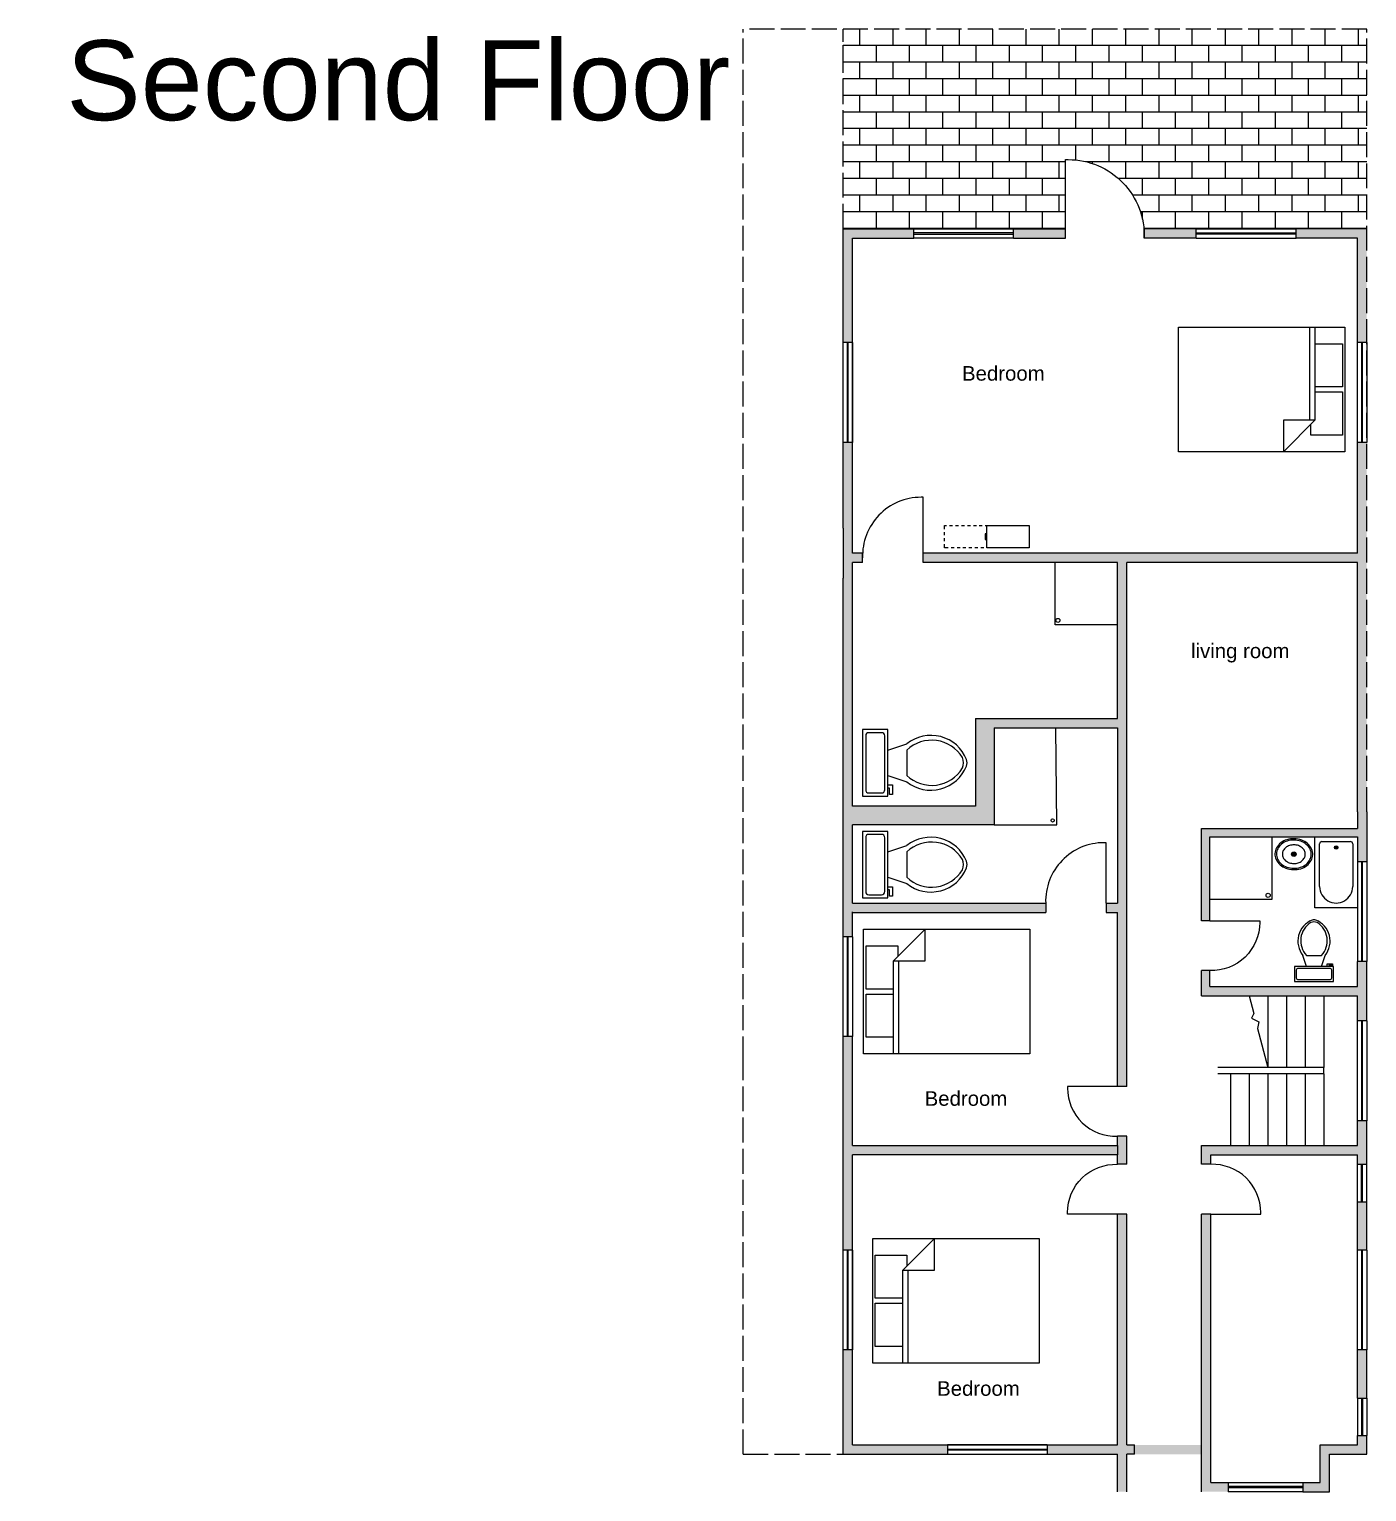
# Model space of a CAD drawing. Header units: inches. Extents: x 1638 to 2925, y 332 to 1159.
# Drawn here: x 2282 to 2925, y 456 to 1159 of the extents above; entities that cross this region are included whole.
import ezdxf

# ---------------------------------------------------------------- set-up
doc = ezdxf.new("R2010")
doc.units = ezdxf.units.IN
doc.header["$MEASUREMENT"] = 0
doc.linetypes.add('ACAD_ISO02W100', pattern=[15, 12, -3])
for name, color, linetype in [('2md stairs', 3, 'Continuous'), ('2nd interior', 150, 'Continuous'), ('wall', 7, 'Continuous'), ('windows', 6, 'Continuous')]:
    doc.layers.add(name, color=color, linetype=linetype)
doc.styles.get("Standard").update_dxf_attribs({"font": 'arial.ttf'})

# ---------------------------------------------------------------- blocks, each defined once
blk = doc.blocks.new('*U4')
at = {"layer": 'windows'}
blk.add_lwpolyline([(0, 0), (0, 37.8), (1.26, 37.8, -0.424176), (37.8, 0, 0.016949)], format="xyb", dxfattribs=at)
blk = doc.blocks.new('*U22')
at = {"layer": 'windows'}
blk.add_lwpolyline([(0, 0), (0, -24), (-0.8, -24, -0.424176), (-24, 0, 0.016949)], format="xyb", dxfattribs=at)
blk = doc.blocks.new('*U23')
at = {"layer": 'windows'}
blk.add_lwpolyline([(0, 0), (0, -22.68), (-0.76, -22.68, -0.424176), (-22.68, 0, 0.016949)], format="xyb", dxfattribs=at)
blk = doc.blocks.new('Toilet - top')
for p, q in [((9.5, -6), (9.5, -2)), ((-10, -8.5), (-8, -8.5)), ((-10, -9.5), (-10, -8.5)), ((-8, -8.5), (-8, -8)), ((-7, -8), (-7, -9.5)), ((-4, -8), (-6, -14)), ((4, -8), (6, -14)), ((-7, -9.5), (-10, -9.5)), ((4, -14), (-4, -14))]:
    blk.add_line(p, q)
blk.add_lwpolyline([(10.5, -8), (10.5, 0), (-10.5, 0), (-10.5, -8)], close=True)
for points in [[(-9.5, -2), (-9.5, -6)], [(8.5, -1), (-8.5, -1)], [(-8.5, -7), (8.5, -7)]]:
    blk.add_lwpolyline(points)
for centre, radius, start, end in [((-8.62, -1.88), 0.884, 81.8699, 188.1301), ((8.62, -1.88), 0.884, 351.8699, 98.1301), ((-8.62, -6.12), 0.884, 171.8699, 278.1301), ((8.62, -6.12), 0.884, 261.8699, 8.1301), ((3.52, -21.58), 12.17, 141.4691, 247.9714), ((4.2, -21.82), 11.33, 136.3677, 238.9468), ((-3.52, -21.58), 12.17, 292.0284, 38.5307), ((-4.2, -21.82), 11.33, 301.053, 43.6321), ((0, -27.88), 4, 245.7318, 294.2682), ((0, -29), 4, 254.8605, 285.1395)]:
    blk.add_arc(centre, radius, start, end)
blk = doc.blocks.new('Bath Tub - 26 x 60 in.')
for p, q in [((8, -18), (10, -18)), ((9, -17), (9, -19))]:
    blk.add_line(p, q)
blk.add_lwpolyline([(0, -36), (0, 0), (60, 0), (60, -36)], close=True)
for points in [[(4, -30), (4, -6)], [(6, -4), (42, -4)], [(42, -32), (6, -32)]]:
    blk.add_lwpolyline(points)
for radius in [1.5, 1]:
    blk.add_circle((9, -18), radius)
for centre, radius, start, end in [((5.75, -5.75), 1.77, 81.8699, 188.1301), ((42, -18), 14, 270, 90), ((5.75, -30.25), 1.77, 171.8699, 278.1301)]:
    blk.add_arc(centre, radius, start, end)
blk = doc.blocks.new('Sink - Oval top')
for p, q in [((-1, 0), (1, 0)), ((0, 1), (0, -1))]:
    blk.add_line(p, q)
at = {"linetype": 'Continuous'}
for points in [[(-12.23, 0.39, 0.117634), (-11.46, -3.36, 0.104469), (-8.88, -6.8, 0.090016), (-5.08, -9.07, 0.08192), (-0.32, -10.02, 0.08192), (4.49, -9.38, 0.090016), (8.42, -7.36, 0.104469), (11.22, -4.09, 0.117634), (12.23, -0.39, 0.117634), (11.46, 3.36, 0.104469), (8.88, 6.8, 0.090016), (5.08, 9.07, 0.08192), (0.32, 10.02, 0.08192), (-4.49, 9.38, 0.090016), (-8.42, 7.36, 0.104469), (-11.22, 4.09, 0.117634)], [(-11.29, 0.16, 0.118622), (-10.52, -3.25, 0.104678), (-8.07, -6.36, 0.089562), (-4.54, -8.37, 0.081185), (-0.13, -9.15, 0.081185), (4.3, -8.49, 0.089562), (7.89, -6.58, 0.104678), (10.42, -3.55, 0.118622), (11.29, -0.16, 0.118622), (10.52, 3.25, 0.104678), (8.07, 6.36, 0.089562), (4.54, 8.37, 0.081185), (0.13, 9.15, 0.081185), (-4.3, 8.49, 0.089562), (-7.89, 6.58, 0.104678), (-10.42, 3.55, 0.118622)], [(-7.42, 0.08, 0.118283), (-6.91, -2.17, 0.104607), (-5.29, -4.21, 0.089718), (-2.97, -5.53, 0.081436), (-0.07, -6.04, 0.081436), (2.84, -5.59, 0.089718), (5.2, -4.33, 0.104607), (6.86, -2.32, 0.118283), (7.42, -0.08, 0.118283), (6.91, 2.17, 0.104607), (5.29, 4.21, 0.089718), (2.97, 5.53, 0.081436), (0.07, 6.04, 0.081436), (-2.84, 5.59, 0.089718), (-5.2, 4.33, 0.104607), (-6.86, 2.32, 0.118283)]]:
    blk.add_lwpolyline(points, format="xyb", close=True, dxfattribs=at)
for radius in [1.5, 1]:
    blk.add_circle((0, 0), radius)
blk = doc.blocks.new('Bed - Queen')
at = {"linetype": 'Continuous'}
for p, q in [((0, -80.00003), (0, 0)), ((0, 0), (59.99999, 0)), ((59.99999, 0), (59.99999, -80.00003)), ((7.99999, -1.2), (28.79998, -1.2)), ((7.99999, -14.4), (7.99999, -1.2)), ((28.79998, -1.2), (28.79998, -14.4)), ((31.19999, -1.2), (51.99999, -1.2)), ((31.19999, -14.4), (31.19999, -1.2)), ((51.99999, -1.2), (51.99999, -16.4)), ((0, -14.4), (44.8, -14.4)), ((44.8, -16.8), (0, -16.8)), ((59.99999, -29.6), (44.8, -14.4)), ((44.8, -14.4), (44.8, -29.6)), ((51.99999, -16.4), (46.79936, -16.4)), ((44.8, -29.6), (59.99999, -29.6)), ((59.99999, -80.00003), (0, -80.00003))]:
    blk.add_line(p, q, dxfattribs=at)
blk = doc.blocks.new('File Cabinet - Letter')
at = {"linetype": 'Continuous'}
for p, q in [((0, 0), (15, 0)), ((0, -28.5), (0, 0)), ((15, 0), (15, -28.5)), ((15, -28.5), (0, -28.5)), ((0, -29.5), (0, -28.5)), ((5.5, -28.5), (5.5, -29.5)), ((5.5, -29.5), (9.5, -29.5)), ((9.5, -29.5), (9.5, -28.5)), ((0, -33.5), (0, -31.5)), ((0, -37.5), (0, -35.5)), ((15, -30.5), (15, -32.5)), ((15, -34.5), (15, -36.5)), ((15, -38.5), (15, -40.5)), ((0, -41.5), (0, -39.5)), ((0, -45.5), (0, -43.5)), ((0, -49.5), (0, -47.5)), ((15, -42.5), (15, -44.5)), ((15, -46.5), (15, -48.5)), ((0, -53.5), (0, -51.5)), ((0, -57), (0, -55.5)), ((2.5, -57), (0, -57)), ((6.5, -57), (4.5, -57)), ((10.5, -57), (8.5, -57)), ((15, -57), (12.5, -57)), ((15, -50.5), (15, -52.5)), ((15, -54.5), (15, -57))]:
    blk.add_line(p, q, dxfattribs=at)

msp = doc.modelspace()

# ---------------------------------------------------------------- hatches: boundary and pattern name
at = {"layer": 'wall'}
h = msp.add_hatch(dxfattribs=at)
h.set_pattern_fill('AR-B816', color=256)
h.set_pattern_definition([(0, (3097.335, 1679.5), (0, 8), []), (90, (3097.335, 1679.5), (-8, 8), [8, -8])])
h.paths.add_polyline_path([(2925.3, 1159.16), (2673.3, 1159.16), (2673.3, 1063.16), (2707.35, 1063.16), (2755.35, 1063.16), (2780.4, 1063.16), (2780.4, 1096.46), (2781.66, 1096.46, -0.38829), (2818.07, 1063.16), (2843.25, 1063.16), (2891.25, 1063.16), (2925.3, 1063.16)])
h = msp.add_hatch(color=256, dxfattribs=at)
h.dxf.hatch_style = 1
h.paths.add_polyline_path([(1698.72, 1063.16), (1686.12, 1063.16), (1686.11, 1063.18), (1698.58, 1063.14)])
h.paths.add_polyline_path([(1690.61, 1058.66), (1720.16, 1058.66), (1720.16, 1063.16), (1686.11, 1063.16), (1686.11, 1049.66), (1690.61, 1049.66)])
h.paths.add_polyline_path([(1690.61, 1031.66), (1686.11, 1031.66), (1686.11, 1008.41), (1690.61, 1008.41)])
h.paths.add_polyline_path([(1690.61, 960.41), (1686.11, 960.41), (1686.11, 937.16), (1690.61, 937.16)])
edge = h.paths.add_edge_path()
edge.add_line((1793.2, 1063.16), (1768.16, 1063.16))
edge.add_line((1768.16, 1063.16), (1768.16, 1058.66))
edge.add_line((1768.16, 1058.66), (1793.21, 1058.66))
edge.add_line((1793.21, 1058.66), (1793.21, 1060.91))
edge.add_arc((1829.75, 1062.15), 36.56, 178.41543, 181.94204, ccw=False)
h.paths.add_polyline_path([(1856.06, 1063.16), (1831.01, 1063.16), (1831.01, 1060.91), (1831.01, 1058.66), (1856.06, 1058.66)])
h.paths.add_polyline_path([(1690.61, 919.16), (1686.11, 919.16), (1686.11, 895.16), (1690.61, 895.16)])
h.paths.add_polyline_path([(1690.61, 847.16), (1686.11, 847.16), (1686.11, 823.16), (1690.61, 823.16)])
h.paths.add_polyline_path([(1690.61, 818.66), (1708.61, 818.66), (1708.61, 823.16), (1686.11, 823.16), (1686.11, 802.91), (1690.61, 802.91)], flags=17)
h.paths.add_polyline_path([(1690.61, 674.66), (1686.11, 674.66), (1686.11, 662.66), (1676.61, 662.66), (1676.61, 658.16), (1818.11, 658.16), (1818.11, 478.16), (1778.36, 478.16), (1778.36, 473.66), (1818.11, 473.66), (1818.11, 455.66), (1822.61, 455.66), (1822.61, 473.66), (1826.36, 473.66), (1826.36, 478.16), (1822.61, 478.16), (1822.61, 617.66), (1826.36, 617.66), (1826.36, 622.16), (1822.61, 622.16), (1822.61, 662.66), (1822.61, 700.16), (1818.11, 700.16), (1818.11, 662.66), (1690.61, 662.66)])
h.paths.add_polyline_path([(1822.61, 761.66), (1818.11, 761.66), (1818.11, 739.16), (1782.11, 739.16), (1782.11, 790.16), (1818.11, 790.16), (1818.11, 785.66), (1822.61, 785.66), (1822.61, 823.16), (1818.11, 823.16), (1818.11, 794.66), (1782.11, 794.66), (1782.11, 823.16), (1758.41, 823.16), (1758.41, 818.66), (1777.61, 818.66), (1777.61, 739.16), (1690.61, 739.16), (1690.61, 754.91), (1686.11, 754.91), (1686.11, 722.66), (1690.61, 722.66), (1690.61, 734.66), (1818.11, 734.66), (1818.11, 730.16), (1822.61, 730.16)])
edge = h.paths.add_edge_path()
edge.add_line((1642.61, 658.16), (1646.61, 658.16))
edge.add_line((1646.61, 658.16), (1646.61, 658.44))
edge.add_arc((1675.61, 659.43), 29.02, 178.05796, 181.94204, ccw=False)
edge.add_line((1646.61, 660.41), (1646.61, 662.66))
edge.add_line((1646.61, 662.66), (1638.11, 662.66))
edge.add_line((1638.11, 662.66), (1638.11, 530.66))
edge.add_line((1638.11, 530.66), (1642.61, 530.66))
edge.add_line((1642.61, 530.66), (1642.61, 658.16))
h.paths.add_polyline_path([(1682.36, 478.16), (1642.61, 478.16), (1642.61, 482.66), (1638.11, 482.66), (1638.11, 455.66), (1642.61, 455.66), (1642.61, 473.66), (1682.36, 473.66)])
h.paths.add_polyline_path([(1871.36, 460.16), (1863.11, 460.16), (1863.11, 478.16), (1856.36, 478.16), (1856.36, 473.66), (1858.61, 473.66), (1858.61, 455.66), (1871.36, 455.66)])
h.paths.add_polyline_path([(1920.11, 473.66), (1938.11, 473.66), (1938.11, 482.66), (1933.61, 482.66), (1933.61, 478.16), (1920.11, 478.16), (1915.61, 478.16), (1915.61, 460.16), (1871.36, 460.16), (1871.36, 455.66), (1920.11, 455.66)])
h.paths.add_polyline_path([(1938.11, 523.91), (1933.61, 523.91), (1933.61, 500.66), (1938.11, 500.66)])
h.paths.add_polyline_path([(1938.11, 595.16), (1933.61, 595.16), (1933.61, 571.91), (1938.11, 571.91)])
h.paths.add_polyline_path([(1938.11, 634.16), (1933.61, 634.16), (1933.61, 622.16), (1858.61, 622.16), (1858.61, 617.66), (1933.61, 617.66), (1933.61, 613.16), (1938.11, 613.16)])
h.paths.add_polyline_path([(1938.11, 734.66), (1933.61, 734.66), (1933.61, 698.66), (1863.11, 698.66), (1863.11, 703.16), (1858.61, 703.16), (1858.61, 694.16), (1933.61, 694.16), (1933.61, 682.16), (1938.11, 682.16)])
h.paths.add_polyline_path([(1863.11, 818.66), (1933.61, 818.66), (1933.61, 782.66), (1938.11, 782.66), (1938.11, 853.16), (1933.61, 853.16), (1933.61, 823.16), (1858.61, 823.16), (1858.61, 733.16), (1863.11, 733.16)])
h.paths.add_polyline_path([(1938.11, 894.41), (1933.61, 894.41), (1933.61, 871.16), (1938.11, 871.16)])
h.paths.add_polyline_path([(1938.11, 965.66), (1933.61, 965.66), (1933.61, 942.41), (1938.11, 942.41)])
h.paths.add_polyline_path([(1938.11, 1063.16), (1925.51, 1063.16), (1904.06, 1063.16), (1904.06, 1058.66), (1933.61, 1058.66), (1933.61, 983.66), (1938.11, 983.66), (1938.11, 992.66)])
h.paths.add_polyline_path([(2845.8, 478.16), (2809.8, 478.16), (2809.8, 589.16), (2805.3, 589.16), (2805.3, 478.16), (2771.55, 478.16), (2771.55, 473.66), (2805.3, 473.66), (2805.3, 455.66), (2809.8, 455.66), (2809.8, 473.66), (2845.8, 473.66)])
h.paths.add_polyline_path([(2723.55, 478.16), (2677.8, 478.16), (2677.8, 523.91), (2673.3, 523.91), (2673.3, 473.66), (2723.55, 473.66)])
h.paths.add_polyline_path([(2850.3, 589.16), (2845.8, 589.16), (2845.8, 455.66), (2858.55, 455.66), (2858.55, 460.16), (2850.3, 460.16)])
h.paths.add_polyline_path([(2907.3, 473.66), (2925.3, 473.66), (2925.3, 482.66), (2920.8, 482.66), (2920.8, 478.16), (2907.3, 478.16), (2902.8, 478.16), (2902.8, 460.16), (2894.55, 460.16), (2894.55, 455.66), (2907.3, 455.66)])
h.paths.add_polyline_path([(2925.3, 523.91), (2920.8, 523.91), (2920.8, 500.66), (2925.3, 500.66)])
h.paths.add_polyline_path([(2925.3, 595.16), (2920.8, 595.16), (2920.8, 571.91), (2925.3, 571.91)])
h.paths.add_polyline_path([(2809.8, 622.16), (2809.8, 626.66), (2805.3, 626.66), (2805.3, 622.16), (2805.3, 617.66), (2805.3, 613.16), (2809.8, 613.16)])
h.paths.add_polyline_path([(2805.3, 622.16), (2677.8, 622.16), (2677.8, 674.66), (2673.3, 674.66), (2673.3, 622.16), (2673.3, 571.91), (2677.8, 571.91), (2677.8, 617.66), (2805.3, 617.66)])
h.paths.add_polyline_path([(2770.8, 738.79), (2677.8, 738.79), (2677.8, 776.47), (2746.05, 776.47), (2746.05, 823.16), (2805.3, 823.16), (2805.3, 738.79), (2799.89, 738.79), (2799.89, 734.29), (2805.3, 734.29), (2805.3, 650.66), (2809.8, 650.66), (2809.8, 902.66), (2920.8, 902.66), (2920.8, 818.66), (2920.8, 782.66), (2920.8, 774.66), (2845.8, 774.66), (2845.8, 730.36), (2849.8, 730.36), (2849.8, 770.66), (2920.8, 770.66), (2920.8, 758.66), (2925.3, 758.66), (2925.3, 782.66), (2925.3, 960.41), (2920.8, 960.41), (2920.8, 907.16), (2711.8, 907.16), (2711.8, 902.66), (2805.3, 902.66), (2805.3, 827.66), (2737.05, 827.66), (2737.05, 785.47), (2677.8, 785.47), (2677.8, 902.66), (2682.7, 902.66), (2682.7, 907.12), (2677.8, 907.16), (2677.8, 919.16), (2677.8, 960.41), (2673.3, 960.41), (2673.3, 919.16), (2673.3, 895.16), (2673.3, 722.66), (2677.8, 722.66), (2677.8, 734.29), (2770.8, 734.29)])
h.paths.add_polyline_path([(2925.3, 710.66), (2920.8, 710.66), (2920.8, 698.66), (2850.3, 698.66), (2849.8, 698.66), (2849.8, 706.36), (2845.8, 706.36), (2845.8, 694.16), (2920.8, 694.16), (2920.8, 682.16), (2925.3, 682.16)], flags=17)
h.paths.add_polyline_path([(2925.3, 634.16), (2920.8, 634.16), (2920.8, 622.16), (2845.8, 622.16), (2845.8, 613.16), (2850.3, 613.16), (2850.3, 617.66), (2920.8, 617.66), (2920.8, 613.16), (2925.3, 613.16)])
h.paths.add_polyline_path([(2707.35, 1063.16), (2673.3, 1063.16), (2673.3, 1008.41), (2677.8, 1008.41), (2677.8, 1058.66), (2707.35, 1058.66)])
h.paths.add_polyline_path([(2780.4, 1063.16), (2755.35, 1063.16), (2755.35, 1058.66), (2780.4, 1058.66)])
edge = h.paths.add_edge_path()
edge.add_line((2843.25, 1063.16), (2818.2, 1063.16))
edge.add_line((2818.2, 1063.16), (2818.2, 1061.14))
edge.add_arc((2781.66, 1059.9), 36.56, -1.94204, 1.94204, ccw=False)
edge.add_line((2818.2, 1058.66), (2843.25, 1058.66))
edge.add_line((2843.25, 1058.66), (2843.25, 1063.16))
h.paths.add_polyline_path([(2925.3, 1063.16), (2891.25, 1063.16), (2891.25, 1058.66), (2920.8, 1058.66), (2920.8, 1008.41), (2925.3, 1008.41)])

# ---------------------------------------------------------------- linework, layer by layer
at = {"layer": '2md stairs'}
for p, q in [((2868.69, 694.16), (2870.9, 685.71)), ((2877.69, 694.16), (2877.69, 659.66)), ((2886.69, 694.16), (2886.69, 659.66)), ((2895.69, 694.16), (2895.69, 659.66)), ((2904.69, 694.16), (2904.69, 659.66)), ((2870.9, 685.71), (2869.76, 683.53)), ((2869.76, 683.53), (2873.34, 681.66)), ((2873.34, 681.66), (2872.77, 678.52)), ((2872.77, 678.52), (2877.69, 659.66)), ((2904.69, 659.66), (2853.69, 659.66)), ((2904.69, 656.66), (2853.69, 656.66)), ((2859.69, 656.66), (2859.69, 622.16)), ((2868.69, 656.66), (2868.69, 622.16)), ((2877.69, 656.66), (2877.69, 622.16)), ((2886.69, 656.66), (2886.69, 622.16)), ((2895.69, 656.66), (2895.69, 622.16)), ((2904.69, 656.66), (2904.69, 659.66)), ((2904.69, 656.66), (2904.69, 622.16))]:
    msp.add_line(p, q, dxfattribs=at)
at = {"layer": 'wall', "linetype": 'ACAD_ISO02W100'}
for p, q in [((2925.3, 1159.16), (2625.3, 1159.16)), ((2625.3, 662.66), (2625.3, 1159.16)), ((2673.3, 1063.16), (2673.3, 1159.16)), ((2925.3, 782.66), (2925.3, 1159.16)), ((2625.3, 473.66), (2625.3, 662.66)), ((2625.3, 473.66), (2673.3, 473.66))]:
    msp.add_line(p, q, dxfattribs=at)
at = {"layer": 'wall'}
for p, q in [((2673.3, 919.16), (2673.3, 1063.16)), ((2673.3, 1063.16), (2707.35, 1063.16)), ((2755.35, 1063.16), (2780.4, 1063.16)), ((2843.25, 1063.16), (2818.2, 1063.16)), ((2925.3, 1063.16), (2891.25, 1063.16)), ((2677.8, 919.16), (2677.8, 1058.66)), ((2677.8, 1058.66), (2707.35, 1058.66)), ((2755.35, 1058.66), (2780.4, 1058.66)), ((2843.25, 1058.66), (2818.2, 1058.66)), ((2920.8, 1058.66), (2891.25, 1058.66)), ((2920.8, 907.16), (2920.8, 1058.66)), ((2673.3, 919.16), (2673.3, 895.16)), ((2677.8, 907.16), (2677.8, 919.16)), ((2682.71, 907.12), (2677.8, 907.16)), ((2677.8, 785.47), (2677.8, 902.66)), ((2682.71, 902.66), (2677.8, 902.66)), ((2682.7, 902.66), (2682.7, 907.16)), ((2711.8, 902.66), (2711.8, 907.16)), ((2920.8, 907.16), (2711.8, 907.16)), ((2805.3, 902.66), (2711.8, 902.66)), ((2775.3, 872.66), (2775.3, 902.66)), ((2805.3, 827.66), (2805.3, 902.66)), ((2809.8, 650.66), (2809.8, 902.66)), ((2920.8, 902.66), (2809.8, 902.66)), ((2920.8, 818.66), (2920.8, 902.66)), ((2673.3, 722.66), (2673.3, 895.16)), ((2805.3, 872.66), (2775.3, 872.66)), ((2737.05, 827.66), (2805.3, 827.66)), ((2737.05, 827.66), (2737.05, 785.47)), ((2746.05, 823.16), (2805.3, 823.16)), ((2746.05, 823.16), (2746.05, 776.47)), ((2776.19, 776.47), (2775.67, 823.16)), ((2805.3, 823.16), (2805.3, 738.79)), ((2920.8, 782.66), (2920.8, 818.66)), ((2737.05, 785.47), (2677.8, 785.47)), ((2920.8, 782.66), (2920.8, 774.66)), ((2925.3, 782.66), (2925.3, 758.66)), ((2677.8, 738.79), (2677.8, 776.47)), ((2746.05, 776.47), (2677.8, 776.47)), ((2746.05, 776.47), (2776.19, 776.47)), ((2845.8, 774.66), (2920.8, 774.66)), ((2845.8, 730.36), (2845.8, 774.66)), ((2849.8, 770.66), (2920.8, 770.66)), ((2849.8, 730.36), (2849.8, 770.66)), ((2879.8, 740.66), (2879.8, 770.66)), ((2920.8, 770.66), (2920.8, 758.66)), ((2677.8, 738.79), (2770.8, 738.79)), ((2770.8, 738.79), (2770.8, 734.29)), ((2799.89, 738.79), (2805.3, 738.79)), ((2799.89, 738.79), (2799.89, 734.29)), ((2805.3, 738.79), (2805.3, 738.79)), ((2849.8, 740.66), (2879.8, 740.66)), ((2677.8, 722.66), (2677.8, 734.66)), ((2677.8, 734.29), (2770.8, 734.29)), ((2799.89, 734.29), (2805.3, 734.29)), ((2805.3, 650.66), (2805.3, 734.29)), ((2849.8, 730.36), (2845.8, 730.36)), ((2920.8, 698.66), (2920.8, 710.66)), ((2925.3, 682.16), (2925.3, 710.66)), ((2845.8, 694.16), (2845.8, 706.36)), ((2849.8, 706.36), (2845.8, 706.36)), ((2849.8, 698.66), (2849.8, 706.36)), ((2849.8, 698.66), (2850.3, 698.66)), ((2850.3, 698.66), (2920.8, 698.66)), ((2845.8, 694.16), (2920.8, 694.16)), ((2920.8, 682.16), (2920.8, 694.16)), ((2673.3, 622.16), (2673.3, 674.66)), ((2677.8, 622.16), (2677.8, 674.66)), ((2809.8, 650.66), (2805.3, 650.66)), ((2920.8, 622.16), (2920.8, 634.16)), ((2925.3, 613.16), (2925.3, 634.16)), ((2805.3, 622.16), (2805.3, 626.66)), ((2809.8, 626.66), (2805.3, 626.66)), ((2809.8, 622.16), (2809.8, 626.66)), ((2673.3, 473.66), (2673.3, 622.16)), ((2677.8, 622.16), (2805.3, 622.16)), ((2805.3, 622.16), (2805.3, 617.66)), ((2809.8, 613.16), (2809.8, 622.16)), ((2845.8, 622.16), (2920.8, 622.16)), ((2845.8, 613.16), (2845.8, 622.16)), ((2677.8, 478.16), (2677.8, 617.66)), ((2805.3, 617.66), (2677.8, 617.66)), ((2805.3, 613.16), (2805.3, 617.66)), ((2809.8, 613.16), (2805.3, 613.16)), ((2850.3, 613.16), (2845.8, 613.16)), ((2850.3, 617.66), (2920.8, 617.66)), ((2850.3, 613.16), (2850.3, 617.66)), ((2920.8, 613.16), (2920.8, 617.66)), ((2920.8, 613.16), (2925.3, 613.16)), ((2920.8, 613.16), (2925.3, 613.16)), ((2920.8, 595.16), (2925.3, 595.16)), ((2920.8, 571.91), (2920.8, 595.16)), ((2920.8, 595.16), (2925.3, 595.16)), ((2925.3, 571.91), (2925.3, 595.16)), ((2805.3, 478.16), (2805.3, 589.16)), ((2809.8, 589.16), (2805.3, 589.16)), ((2809.8, 478.16), (2809.8, 589.16)), ((2845.8, 455.66), (2845.8, 589.16)), ((2850.3, 589.16), (2845.8, 589.16)), ((2850.3, 460.16), (2850.3, 589.16)), ((2920.8, 500.66), (2920.8, 523.91)), ((2925.3, 500.66), (2925.3, 523.91)), ((2920.8, 500.66), (2925.3, 500.66)), ((2920.8, 478.16), (2920.8, 482.66)), ((2920.8, 482.66), (2925.3, 482.66)), ((2925.3, 473.66), (2925.3, 482.66)), ((2673.3, 473.66), (2805.3, 473.66)), ((2677.8, 478.16), (2805.3, 478.16)), ((2805.3, 455.66), (2805.3, 473.66)), ((2809.8, 478.16), (2813.55, 478.16)), ((2809.8, 455.66), (2809.8, 473.66)), ((2813.55, 473.66), (2809.8, 473.66)), ((2813.55, 473.66), (2813.55, 478.16)), ((2902.8, 478.16), (2920.8, 478.16)), ((2902.8, 460.16), (2902.8, 478.16)), ((2907.3, 478.16), (2920.8, 478.16)), ((2907.3, 473.66), (2925.3, 473.66)), ((2907.3, 455.66), (2907.3, 473.66)), ((2850.3, 460.16), (2858.55, 460.16)), ((2858.55, 460.16), (2858.55, 455.66)), ((2894.55, 460.16), (2902.8, 460.16)), ((2894.55, 460.16), (2894.55, 455.66)), ((2894.55, 455.66), (2907.3, 455.66))]:
    msp.add_line(p, q, dxfattribs=at)
for centre, radius in [((2776.69, 874.81), 0.941), ((2774.14, 778.58), 0.764), ((2877.83, 742.58), 1)]:
    msp.add_circle(centre, radius, dxfattribs=at)
at = {"layer": 'windows'}
for p, q in [((2707.35, 1063.16), (2755.35, 1063.16)), ((2707.35, 1058.66), (2707.35, 1063.16)), ((2707.35, 1063.16), (2755.35, 1063.16)), ((2755.35, 1058.66), (2755.35, 1063.16)), ((2780.4, 1058.66), (2780.4, 1063.16)), ((2818.2, 1058.66), (2818.2, 1063.16)), ((2843.25, 1063.16), (2891.25, 1063.16)), ((2843.25, 1058.66), (2843.25, 1063.16)), ((2891.25, 1063.16), (2843.25, 1063.16)), ((2891.25, 1058.66), (2891.25, 1063.16)), ((2755.35, 1061.16), (2707.35, 1061.16)), ((2707.35, 1060.66), (2755.35, 1060.66)), ((2755.35, 1058.66), (2707.35, 1058.66)), ((2755.35, 1058.66), (2707.35, 1058.66)), ((2843.25, 1061.16), (2891.25, 1061.16)), ((2891.25, 1060.66), (2843.25, 1060.66)), ((2843.25, 1058.66), (2891.25, 1058.66)), ((2843.25, 1058.66), (2891.25, 1058.66)), ((2677.8, 1008.41), (2673.3, 1008.41)), ((2673.3, 960.41), (2673.3, 1008.41)), ((2675.3, 1008.41), (2675.3, 960.41)), ((2675.8, 960.41), (2675.8, 1008.41)), ((2677.8, 1008.41), (2677.8, 960.41)), ((2925.3, 1008.41), (2920.8, 1008.41)), ((2920.8, 960.41), (2920.8, 1008.41)), ((2922.8, 1008.41), (2922.8, 960.41)), ((2923.3, 960.41), (2923.3, 1008.41)), ((2925.3, 1008.41), (2925.3, 960.41)), ((2677.8, 960.41), (2673.3, 960.41)), ((2925.3, 960.41), (2920.8, 960.41)), ((2925.3, 758.66), (2920.8, 758.66)), ((2920.8, 758.66), (2920.8, 710.66)), ((2922.8, 758.66), (2922.8, 710.66)), ((2923.3, 710.66), (2923.3, 758.66)), ((2925.3, 758.66), (2925.3, 710.66)), ((2677.8, 722.66), (2673.3, 722.66)), ((2673.3, 674.66), (2673.3, 722.66)), ((2675.3, 722.66), (2675.3, 674.66)), ((2675.8, 674.66), (2675.8, 722.66)), ((2677.8, 722.66), (2677.8, 674.66)), ((2925.3, 710.66), (2920.8, 710.66)), ((2925.3, 682.16), (2920.8, 682.16)), ((2920.8, 634.16), (2920.8, 682.16)), ((2922.8, 682.16), (2922.8, 634.16)), ((2923.3, 634.16), (2923.3, 682.16)), ((2925.3, 682.16), (2925.3, 634.16)), ((2677.8, 674.66), (2673.3, 674.66)), ((2925.3, 634.16), (2920.8, 634.16)), ((2920.8, 595.16), (2920.8, 613.16)), ((2922.8, 595.16), (2922.8, 613.16)), ((2923.3, 595.16), (2923.3, 613.16)), ((2925.3, 595.16), (2925.3, 613.16)), ((2677.8, 571.91), (2673.3, 571.91)), ((2673.3, 523.91), (2673.3, 571.91)), ((2675.3, 571.91), (2675.3, 523.91)), ((2675.8, 523.91), (2675.8, 571.91)), ((2677.8, 571.91), (2677.8, 523.91)), ((2925.3, 571.91), (2920.8, 571.91)), ((2920.8, 523.91), (2920.8, 571.91)), ((2922.8, 571.91), (2922.8, 523.91)), ((2923.3, 523.91), (2923.3, 571.91)), ((2925.3, 571.91), (2925.3, 523.91)), ((2677.8, 523.91), (2673.3, 523.91)), ((2925.3, 523.91), (2920.8, 523.91)), ((2920.8, 500.66), (2920.8, 482.66)), ((2922.8, 500.66), (2922.8, 482.66)), ((2923.3, 500.66), (2923.3, 482.66)), ((2925.3, 500.66), (2925.3, 482.66)), ((2723.55, 478.16), (2723.55, 473.66)), ((2771.55, 478.16), (2723.55, 478.16)), ((2723.55, 476.16), (2771.55, 476.16)), ((2771.55, 475.66), (2723.55, 475.66)), ((2723.55, 473.66), (2771.55, 473.66)), ((2771.55, 478.16), (2771.55, 473.66)), ((2858.55, 460.16), (2894.55, 460.16)), ((2894.55, 458.16), (2858.55, 458.16)), ((2858.55, 457.66), (2894.55, 457.66)), ((2894.55, 455.66), (2858.55, 455.66))]:
    msp.add_line(p, q, dxfattribs=at)

# ---------------------------------------------------------------- block references
at = {"layer": '2nd interior'}
for p, rotation in [((2914.77, 1015.91), 270), ((2683.21, 666.25), 90), ((2687.63, 517.51), 90)]:
    msp.add_blockref('Bed - Queen', p, dxfattribs=dict(at, rotation=rotation))
for name, p, xscale, yscale, zscale, rotation in [('File Cabinet - Letter', (2762.81, 920.43), 0.7145103433885986, 0.7145103433885986, 0.7145103433885986, 270), ('Toilet - top', (2682.68, 806.31), 1.523684884773852, 1.523684884773852, 1.523684884773852, 90.00000000000132), ('Toilet - top', (2682.68, 757.33), 1.523684884773852, 1.523684884773852, 1.523684884773852, 90.00000000000132), ('Toilet - top', (2899.91, 701.11), 0.8979498856180591, 0.8979498856180591, 0.8979498856180591, 180.0000001915486)]:
    msp.add_blockref(name, p, dxfattribs=dict(at, xscale=xscale, yscale=yscale, zscale=zscale, rotation=rotation))
at = {"layer": 'wall'}
msp.add_blockref('*U4', (2780.4, 1058.66), dxfattribs=at)
for name, p, xscale, yscale, zscale, rotation in [('*U23', (2711.8, 904.91), -1.282874355961449, 1.282874355961449, 1.282874355961449, 180), ('*U23', (2799.89, 738.79), -1.282874355961449, 1.282874355961449, 1.282874355961449, 180), ('Bath Tub - 26 x 60 in.', (2920.8, 770.66), 0.5682448141189148, 0.5682448141189148, 0.5682448141189148, 270)]:
    msp.add_blockref(name, p, dxfattribs=dict(at, xscale=xscale, yscale=yscale, zscale=zscale, rotation=rotation))
at = {"layer": 'wall', "xscale": 0.743582824936354, "yscale": 0.743582824936354, "zscale": 0.743582824936354}
msp.add_blockref('Sink - Oval top', (2890.21, 762.35), dxfattribs=at)
at = {"layer": 'wall'}
for p, rotation in [((2849.8, 730.36), 90.00000000000001), ((2805.3, 589.16), 270)]:
    msp.add_blockref('*U22', p, dxfattribs=dict(at, rotation=rotation))
at = {"layer": 'wall', "xscale": -1}
for p, rotation in [((2805.3, 650.66), 270), ((2850.3, 589.16), 90)]:
    msp.add_blockref('*U22', p, dxfattribs=dict(at, rotation=rotation))

# ---------------------------------------------------------------- texts
msp.add_text('Second Floor', height=38.4425).set_placement((2299.53, 1115.42))
at = {"layer": 'wall'}
for s, height, p in [('Bedroom', 7.014, (2730.54, 990.12)), ('living room', 7.0141, (2840.73, 856.64)), ('Bedroom', 7.014, (2712.57, 641.32)), ('Bedroom', 7.014, (2718.57, 501.82))]:
    msp.add_text(s, height=height, dxfattribs=at).set_placement(p)

doc.saveas('drawing.dxf')
